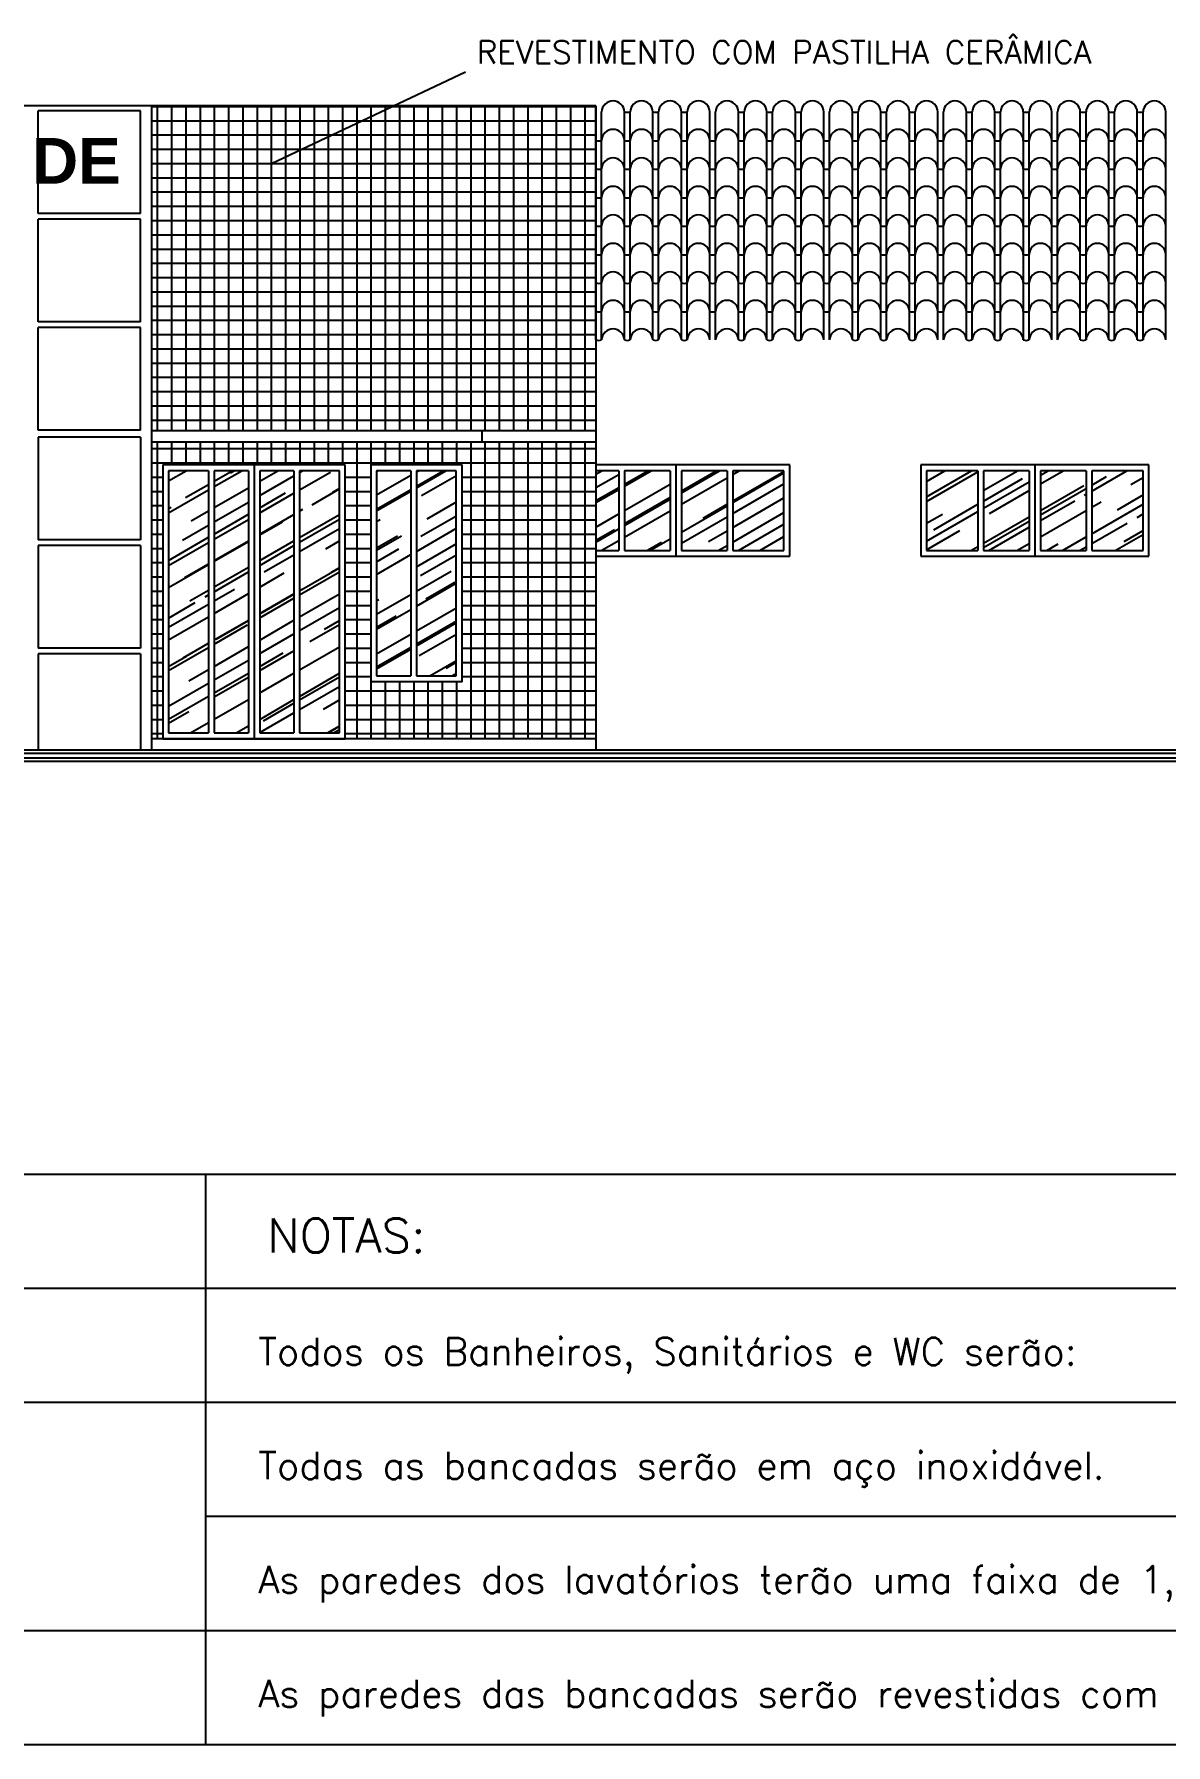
# Model space of a CAD drawing. Extents: x -410.3 to -320, y 119.3 to 190.5.
# Drawn here: x -362.58 to -352.65, y 119.26 to 134.26 of the extents above; entities that cross this region are included whole.
import ezdxf
from ezdxf.enums import TextEntityAlignment as Align

# ---------------------------------------------------------------- set-up
doc = ezdxf.new("R2010")
doc.units = 0
doc.header["$MEASUREMENT"] = 0
for name, color, linetype in [('ALVENARIA', 7, 'CONTINUOUS'), ('ALVENARIA2', 9, 'CONTINUOUS'), ('COBERTURA', 6, 'CONTINUOUS'), ('HATCH', 30, 'CONTINUOUS'), ('JAPOR', 142, 'CONTINUOUS'), ('LOGOAZUL', 150, 'CONTINUOUS'), ('MARGEM1', 20, 'CONTINUOUS'), ('MARGEM3', 81, 'CONTINUOUS'), ('TEXTO2', 40, 'CONTINUOUS'), ('TEXTO3', 3, 'CONTINUOUS'), ('TEXTO4', 4, 'CONTINUOUS'), ('TEXTO5', 5, 'CONTINUOUS')]:
    doc.layers.add(name, color=color, linetype=linetype)
doc.styles.add('SANSSERIFBOLD', font='sasb____.pfb')
doc.styles.add('SIMPLEX', font='SIMPLEX.SHX')
pattern_1 = [(30, (0, -2.49258), (0.42157677, 0.58980762), [4.5, -0.6, 1.5, -0.3]), (30, (0.27054, -2.16318), (-0.45930762, 0.19554414), [0.9, -0.099, 1.8, -0.225]), (30, (0.0024, -2.19674), (1.25049963, 0.95407111), [2.4, -0.42, 1.2, -0.3])]

msp = doc.modelspace()

# ---------------------------------------------------------------- hatches: boundary and pattern name
at = {"layer": 'JAPOR', "linetype": 'ByBlock'}
h = msp.add_hatch(dxfattribs=at)
h.set_pattern_fill('AR-RROOF', color=256, scale=0.3, angle=30, style=0)
h.set_pattern_definition([(30, (20.0688, -10.61748), (0.42157677, 0.58980762), [4.5, -0.6, 1.5, -0.3]), (30, (20.33934, -10.2881), (-0.45930762, 0.19554414), [0.9, -0.099, 1.8, -0.225]), (30, (20.0712, -10.32165), (1.25049963, 0.95407111), [2.4, -0.42, 1.2, -0.3])])
h.paths.add_polyline_path([(-361.054, 130.431), (-361.404, 130.431), (-361.404, 128.131), (-361.054, 128.131)])
h.paths.add_polyline_path([(-360.704, 130.431), (-361.004, 130.431), (-361.004, 128.131), (-360.704, 128.131)])
h.paths.add_polyline_path([(-360.304, 130.431), (-360.604, 130.431), (-360.604, 128.131), (-360.304, 128.131)])
h.paths.add_polyline_path([(-360.254, 128.131), (-359.904, 128.131), (-359.904, 130.431), (-360.254, 130.431)])
h = msp.add_hatch(dxfattribs=at)
h.set_pattern_fill('AR-RROOF', color=256, scale=0.3, angle=30, style=0)
h.set_pattern_definition(pattern_1)
h.paths.add_polyline_path([(-359.279, 130.431), (-359.579, 130.431), (-359.579, 128.631), (-359.279, 128.631)])
h.paths.add_polyline_path([(-359.229, 128.631), (-358.879, 128.631), (-358.879, 130.431), (-359.229, 130.431)])
h = msp.add_hatch(dxfattribs=at)
h.set_pattern_fill('AR-RROOF', color=256, scale=0.3, angle=30, style=0)
h.set_pattern_definition(pattern_1)
h.paths.add_polyline_path([(-357.004, 130.431), (-357.404, 130.431), (-357.404, 129.731), (-357.004, 129.731)])
h.paths.add_polyline_path([(-356.504, 129.731), (-356.504, 130.431), (-356.904, 130.431), (-356.904, 129.731)])
h.paths.add_polyline_path([(-356.454, 129.731), (-356.004, 129.731), (-356.004, 130.431), (-356.454, 130.431)])
h.paths.add_polyline_path([(-357.454, 130.431), (-357.654, 130.431), (-357.654, 129.731), (-357.454, 129.731)])
h = msp.add_hatch(dxfattribs=at)
h.set_pattern_fill('AR-RROOF', color=256, scale=0.3, angle=30, style=0)
h.set_pattern_definition([(30, (39.4548, -9.43797), (0.42157677, 0.58980762), [4.5, -0.6, 1.5, -0.3]), (30, (39.72534, -9.10856), (-0.45930762, 0.19554414), [0.9, -0.099, 1.8, -0.225]), (30, (39.4572, -9.14213), (1.25049963, 0.95407111), [2.4, -0.42, 1.2, -0.3])])
h.paths.add_polyline_path([(-353.754, 129.731), (-353.354, 129.731), (-353.354, 130.431), (-353.754, 130.431)])
h.paths.add_polyline_path([(-354.304, 130.431), (-354.754, 130.431), (-354.754, 129.731), (-354.304, 129.731)])
h.paths.add_polyline_path([(-354.254, 129.731), (-353.854, 129.731), (-353.854, 130.431), (-354.254, 130.431)])
h.paths.add_polyline_path([(-353.304, 129.731), (-352.854, 129.731), (-352.854, 130.431), (-353.304, 130.431)])
at = {"layer": 'LOGOAZUL', "linetype": 'ByBlock'}
h = msp.add_hatch(dxfattribs=at)
h.set_pattern_fill('ANSI37', color=256, angle=45, style=0)
h.paths.add_polyline_path([(-361.554, 131.578), (-361.554, 130.781), (-357.654, 130.781), (-357.654, 133.631), (-361.554, 133.631)])
h = msp.add_hatch(dxfattribs=at)
h.set_pattern_fill('ANSI37', color=256, angle=45, style=0)
h.paths.add_polyline_path([(-361.554, 130.681), (-361.554, 128.081), (-361.454, 128.081), (-361.454, 130.481), (-359.854, 130.481), (-359.854, 128.081), (-357.654, 128.081), (-357.654, 130.681)])
h.paths.add_polyline_path([(-358.829, 128.581), (-359.629, 128.581), (-359.629, 130.481), (-358.829, 130.481)], flags=16)

# ---------------------------------------------------------------- linework, layer by layer
at = {"layer": 'ALVENARIA', "linetype": 'ByBlock'}
for p, q in [((-361.554, 133.631), (-357.654, 133.631)), ((-357.654, 133.631), (-357.654, 127.981)), ((-357.654, 130.781), (-361.554, 130.781)), ((-357.654, 130.681), (-361.554, 130.681)), ((-357.654, 130.681), (-361.554, 130.681)), ((-358.654, 130.781), (-358.654, 130.681))]:
    msp.add_line(p, q, dxfattribs=at)
at = {"layer": 'ALVENARIA2', "linetype": 'ByBlock'}
for p, q in [((-357.654, 133.631), (-365.604, 133.631)), ((-361.554, 133.631), (-361.554, 131.578)), ((-361.554, 131.578), (-361.554, 127.981)), ((-343.704, 127.981), (-378.454, 127.981)), ((-343.704, 127.951), (-378.454, 127.951)), ((-343.704, 127.911), (-378.454, 127.911)), ((-343.704, 127.881), (-378.454, 127.881))]:
    msp.add_line(p, q, dxfattribs=at)
at = {"layer": 'COBERTURA'}
for p, q in [((-357.654, 133.328), (-357.654, 133.628)), ((-357.604, 133.328), (-357.604, 133.578)), ((-357.404, 133.328), (-357.404, 133.578)), ((-357.354, 133.328), (-357.354, 133.578)), ((-357.154, 133.328), (-357.154, 133.578)), ((-357.104, 133.328), (-357.104, 133.578)), ((-356.904, 133.328), (-356.904, 133.578)), ((-356.854, 133.328), (-356.854, 133.578)), ((-356.654, 133.328), (-356.654, 133.578)), ((-356.604, 133.328), (-356.604, 133.578)), ((-356.404, 133.328), (-356.404, 133.578)), ((-356.354, 133.328), (-356.354, 133.578)), ((-356.154, 133.328), (-356.154, 133.578)), ((-356.104, 133.328), (-356.104, 133.578)), ((-355.904, 133.328), (-355.904, 133.578)), ((-355.854, 133.328), (-355.854, 133.578)), ((-355.654, 133.328), (-355.654, 133.578)), ((-355.604, 133.328), (-355.604, 133.578)), ((-355.404, 133.328), (-355.404, 133.578)), ((-355.354, 133.328), (-355.354, 133.578)), ((-355.154, 133.328), (-355.154, 133.578)), ((-355.104, 133.328), (-355.104, 133.578)), ((-354.904, 133.328), (-354.904, 133.578)), ((-354.854, 133.328), (-354.854, 133.578)), ((-354.654, 133.328), (-354.654, 133.578)), ((-354.604, 133.328), (-354.604, 133.578)), ((-354.404, 133.328), (-354.404, 133.578)), ((-354.354, 133.328), (-354.354, 133.578)), ((-354.154, 133.328), (-354.154, 133.578)), ((-354.104, 133.328), (-354.104, 133.578)), ((-353.904, 133.328), (-353.904, 133.578)), ((-353.854, 133.328), (-353.854, 133.578)), ((-353.654, 133.328), (-353.654, 133.578)), ((-353.604, 133.328), (-353.604, 133.578)), ((-353.404, 133.328), (-353.404, 133.578)), ((-353.354, 133.328), (-353.354, 133.578)), ((-353.154, 133.328), (-353.154, 133.578)), ((-353.104, 133.328), (-353.104, 133.578)), ((-352.904, 133.328), (-352.904, 133.578)), ((-352.854, 133.328), (-352.854, 133.578)), ((-352.654, 133.328), (-352.654, 133.578)), ((-357.654, 133.078), (-357.654, 133.378)), ((-357.604, 133.078), (-357.604, 133.328)), ((-357.404, 133.078), (-357.404, 133.328)), ((-357.354, 133.078), (-357.354, 133.328)), ((-357.154, 133.078), (-357.154, 133.328)), ((-357.104, 133.078), (-357.104, 133.328)), ((-356.904, 133.078), (-356.904, 133.328)), ((-356.854, 133.078), (-356.854, 133.328)), ((-356.654, 133.078), (-356.654, 133.328)), ((-356.604, 133.078), (-356.604, 133.328)), ((-356.404, 133.078), (-356.404, 133.328)), ((-356.354, 133.078), (-356.354, 133.328)), ((-356.154, 133.078), (-356.154, 133.328)), ((-356.104, 133.078), (-356.104, 133.328)), ((-355.904, 133.078), (-355.904, 133.328)), ((-355.854, 133.078), (-355.854, 133.328)), ((-355.654, 133.078), (-355.654, 133.328)), ((-355.604, 133.078), (-355.604, 133.328)), ((-355.404, 133.078), (-355.404, 133.328)), ((-355.354, 133.078), (-355.354, 133.328)), ((-355.154, 133.078), (-355.154, 133.328)), ((-355.104, 133.078), (-355.104, 133.328)), ((-354.904, 133.078), (-354.904, 133.328)), ((-354.854, 133.078), (-354.854, 133.328)), ((-354.654, 133.078), (-354.654, 133.328)), ((-354.604, 133.078), (-354.604, 133.328)), ((-354.404, 133.078), (-354.404, 133.328)), ((-354.354, 133.078), (-354.354, 133.328)), ((-354.154, 133.078), (-354.154, 133.328)), ((-354.104, 133.078), (-354.104, 133.328)), ((-353.904, 133.078), (-353.904, 133.328)), ((-353.854, 133.078), (-353.854, 133.328)), ((-353.654, 133.078), (-353.654, 133.328)), ((-353.604, 133.078), (-353.604, 133.328)), ((-353.404, 133.078), (-353.404, 133.328)), ((-353.354, 133.078), (-353.354, 133.328)), ((-353.154, 133.078), (-353.154, 133.328)), ((-353.104, 133.078), (-353.104, 133.328)), ((-352.904, 133.078), (-352.904, 133.328)), ((-352.854, 133.078), (-352.854, 133.328)), ((-352.654, 133.078), (-352.654, 133.328)), ((-357.654, 132.828), (-357.654, 133.128)), ((-357.604, 132.828), (-357.604, 133.078)), ((-357.404, 132.828), (-357.404, 133.078)), ((-357.354, 132.828), (-357.354, 133.078)), ((-357.154, 132.828), (-357.154, 133.078)), ((-357.104, 132.828), (-357.104, 133.078)), ((-356.904, 132.828), (-356.904, 133.078)), ((-356.854, 132.828), (-356.854, 133.078)), ((-356.654, 132.828), (-356.654, 133.078)), ((-356.604, 132.828), (-356.604, 133.078)), ((-356.404, 132.828), (-356.404, 133.078)), ((-356.354, 132.828), (-356.354, 133.078)), ((-356.154, 132.828), (-356.154, 133.078)), ((-356.104, 132.828), (-356.104, 133.078)), ((-355.904, 132.828), (-355.904, 133.078)), ((-355.854, 132.828), (-355.854, 133.078)), ((-355.654, 132.828), (-355.654, 133.078)), ((-355.604, 132.828), (-355.604, 133.078)), ((-355.404, 132.828), (-355.404, 133.078)), ((-355.354, 132.828), (-355.354, 133.078)), ((-355.154, 132.828), (-355.154, 133.078)), ((-355.104, 132.828), (-355.104, 133.078)), ((-354.904, 132.828), (-354.904, 133.078)), ((-354.854, 132.828), (-354.854, 133.078)), ((-354.654, 132.828), (-354.654, 133.078)), ((-354.604, 132.828), (-354.604, 133.078)), ((-354.404, 132.828), (-354.404, 133.078)), ((-354.354, 132.828), (-354.354, 133.078)), ((-354.154, 132.828), (-354.154, 133.078)), ((-354.104, 132.828), (-354.104, 133.078)), ((-353.904, 132.828), (-353.904, 133.078)), ((-353.854, 132.828), (-353.854, 133.078)), ((-353.654, 132.828), (-353.654, 133.078)), ((-353.604, 132.828), (-353.604, 133.078)), ((-353.404, 132.828), (-353.404, 133.078)), ((-353.354, 132.828), (-353.354, 133.078)), ((-353.154, 132.828), (-353.154, 133.078)), ((-353.104, 132.828), (-353.104, 133.078)), ((-352.904, 132.828), (-352.904, 133.078)), ((-352.854, 132.828), (-352.854, 133.078)), ((-352.654, 132.828), (-352.654, 133.078)), ((-357.654, 132.578), (-357.654, 132.828)), ((-357.604, 132.578), (-357.604, 132.828)), ((-357.404, 132.578), (-357.404, 132.828)), ((-357.354, 132.578), (-357.354, 132.828)), ((-357.154, 132.578), (-357.154, 132.828)), ((-357.104, 132.578), (-357.104, 132.828)), ((-356.904, 132.578), (-356.904, 132.828)), ((-356.854, 132.578), (-356.854, 132.828)), ((-356.654, 132.578), (-356.654, 132.828)), ((-356.604, 132.578), (-356.604, 132.828)), ((-356.404, 132.578), (-356.404, 132.828)), ((-356.354, 132.578), (-356.354, 132.828)), ((-356.154, 132.578), (-356.154, 132.828)), ((-356.104, 132.578), (-356.104, 132.828)), ((-355.904, 132.578), (-355.904, 132.828)), ((-355.854, 132.578), (-355.854, 132.828)), ((-355.654, 132.578), (-355.654, 132.828)), ((-355.604, 132.578), (-355.604, 132.828)), ((-355.404, 132.578), (-355.404, 132.828)), ((-355.354, 132.578), (-355.354, 132.828)), ((-355.154, 132.578), (-355.154, 132.828)), ((-355.104, 132.578), (-355.104, 132.828)), ((-354.904, 132.578), (-354.904, 132.828)), ((-354.854, 132.578), (-354.854, 132.828)), ((-354.654, 132.578), (-354.654, 132.828)), ((-354.604, 132.578), (-354.604, 132.828)), ((-354.404, 132.578), (-354.404, 132.828)), ((-354.354, 132.578), (-354.354, 132.828)), ((-354.154, 132.578), (-354.154, 132.828)), ((-354.104, 132.578), (-354.104, 132.828)), ((-353.904, 132.578), (-353.904, 132.828)), ((-353.854, 132.578), (-353.854, 132.828)), ((-353.654, 132.578), (-353.654, 132.828)), ((-353.604, 132.578), (-353.604, 132.828)), ((-353.404, 132.578), (-353.404, 132.828)), ((-353.354, 132.578), (-353.354, 132.828)), ((-353.154, 132.578), (-353.154, 132.828)), ((-353.104, 132.578), (-353.104, 132.828)), ((-352.904, 132.578), (-352.904, 132.828)), ((-352.854, 132.578), (-352.854, 132.828)), ((-352.654, 132.578), (-352.654, 132.828)), ((-357.654, 132.328), (-357.654, 132.578)), ((-357.604, 132.328), (-357.604, 132.578)), ((-357.404, 132.328), (-357.404, 132.578)), ((-357.354, 132.328), (-357.354, 132.578)), ((-357.154, 132.328), (-357.154, 132.578)), ((-357.104, 132.328), (-357.104, 132.578)), ((-356.904, 132.328), (-356.904, 132.578)), ((-356.854, 132.328), (-356.854, 132.578)), ((-356.654, 132.328), (-356.654, 132.578)), ((-356.604, 132.328), (-356.604, 132.578)), ((-356.404, 132.328), (-356.404, 132.578)), ((-356.354, 132.328), (-356.354, 132.578)), ((-356.154, 132.328), (-356.154, 132.578)), ((-356.104, 132.328), (-356.104, 132.578)), ((-355.904, 132.328), (-355.904, 132.578)), ((-355.854, 132.328), (-355.854, 132.578)), ((-355.654, 132.328), (-355.654, 132.578)), ((-355.604, 132.328), (-355.604, 132.578)), ((-355.404, 132.328), (-355.404, 132.578)), ((-355.354, 132.328), (-355.354, 132.578)), ((-355.154, 132.328), (-355.154, 132.578)), ((-355.104, 132.328), (-355.104, 132.578)), ((-354.904, 132.328), (-354.904, 132.578)), ((-354.854, 132.328), (-354.854, 132.578)), ((-354.654, 132.328), (-354.654, 132.578)), ((-354.604, 132.328), (-354.604, 132.578)), ((-354.404, 132.328), (-354.404, 132.578)), ((-354.354, 132.328), (-354.354, 132.578)), ((-354.154, 132.328), (-354.154, 132.578)), ((-354.104, 132.328), (-354.104, 132.578)), ((-353.904, 132.328), (-353.904, 132.578)), ((-353.854, 132.328), (-353.854, 132.578)), ((-353.654, 132.328), (-353.654, 132.578)), ((-353.604, 132.328), (-353.604, 132.578)), ((-353.404, 132.328), (-353.404, 132.578)), ((-353.354, 132.328), (-353.354, 132.578)), ((-353.154, 132.328), (-353.154, 132.578)), ((-353.104, 132.328), (-353.104, 132.578)), ((-352.904, 132.328), (-352.904, 132.578)), ((-352.854, 132.328), (-352.854, 132.578)), ((-352.654, 132.328), (-352.654, 132.578)), ((-357.654, 132.078), (-357.654, 132.328)), ((-357.604, 132.078), (-357.604, 132.328)), ((-357.404, 132.078), (-357.404, 132.328)), ((-357.354, 132.078), (-357.354, 132.328)), ((-357.154, 132.078), (-357.154, 132.328)), ((-357.104, 132.078), (-357.104, 132.328)), ((-356.904, 132.078), (-356.904, 132.328)), ((-356.854, 132.078), (-356.854, 132.328)), ((-356.654, 132.078), (-356.654, 132.328)), ((-356.604, 132.078), (-356.604, 132.328)), ((-356.404, 132.078), (-356.404, 132.328)), ((-356.354, 132.078), (-356.354, 132.328)), ((-356.154, 132.078), (-356.154, 132.328)), ((-356.104, 132.078), (-356.104, 132.328)), ((-355.904, 132.078), (-355.904, 132.328)), ((-355.854, 132.078), (-355.854, 132.328)), ((-355.654, 132.078), (-355.654, 132.328)), ((-355.604, 132.078), (-355.604, 132.328)), ((-355.404, 132.078), (-355.404, 132.328)), ((-355.354, 132.078), (-355.354, 132.328)), ((-355.154, 132.078), (-355.154, 132.328)), ((-355.104, 132.078), (-355.104, 132.328)), ((-354.904, 132.078), (-354.904, 132.328)), ((-354.854, 132.078), (-354.854, 132.328)), ((-354.654, 132.078), (-354.654, 132.328)), ((-354.604, 132.078), (-354.604, 132.328)), ((-354.404, 132.078), (-354.404, 132.328)), ((-354.354, 132.078), (-354.354, 132.328)), ((-354.154, 132.078), (-354.154, 132.328)), ((-354.104, 132.078), (-354.104, 132.328)), ((-353.904, 132.078), (-353.904, 132.328)), ((-353.854, 132.078), (-353.854, 132.328)), ((-353.654, 132.078), (-353.654, 132.328)), ((-353.604, 132.078), (-353.604, 132.328)), ((-353.404, 132.078), (-353.404, 132.328)), ((-353.354, 132.078), (-353.354, 132.328)), ((-353.154, 132.078), (-353.154, 132.328)), ((-353.104, 132.078), (-353.104, 132.328)), ((-352.904, 132.078), (-352.904, 132.328)), ((-352.854, 132.078), (-352.854, 132.328)), ((-352.654, 132.078), (-352.654, 132.328)), ((-357.654, 131.828), (-357.654, 132.078)), ((-357.604, 131.828), (-357.604, 132.078)), ((-357.404, 131.828), (-357.404, 132.078)), ((-357.354, 131.828), (-357.354, 132.078)), ((-357.154, 131.828), (-357.154, 132.078)), ((-357.104, 131.828), (-357.104, 132.078)), ((-356.904, 131.828), (-356.904, 132.078)), ((-356.854, 131.828), (-356.854, 132.078)), ((-356.654, 131.828), (-356.654, 132.078)), ((-356.604, 131.828), (-356.604, 132.078)), ((-356.404, 131.828), (-356.404, 132.078)), ((-356.354, 131.828), (-356.354, 132.078)), ((-356.154, 131.828), (-356.154, 132.078)), ((-356.104, 131.828), (-356.104, 132.078)), ((-355.904, 131.828), (-355.904, 132.078)), ((-355.854, 131.828), (-355.854, 132.078)), ((-355.654, 131.828), (-355.654, 132.078)), ((-355.604, 131.828), (-355.604, 132.078)), ((-355.404, 131.828), (-355.404, 132.078)), ((-355.354, 131.828), (-355.354, 132.078)), ((-355.154, 131.828), (-355.154, 132.078)), ((-355.104, 131.828), (-355.104, 132.078)), ((-354.904, 131.828), (-354.904, 132.078)), ((-354.854, 131.828), (-354.854, 132.078)), ((-354.654, 131.828), (-354.654, 132.078)), ((-354.604, 131.828), (-354.604, 132.078)), ((-354.404, 131.828), (-354.404, 132.078)), ((-354.354, 131.828), (-354.354, 132.078)), ((-354.154, 131.828), (-354.154, 132.078)), ((-354.104, 131.828), (-354.104, 132.078)), ((-353.904, 131.828), (-353.904, 132.078)), ((-353.854, 131.828), (-353.854, 132.078)), ((-353.654, 131.828), (-353.654, 132.078)), ((-353.604, 131.828), (-353.604, 132.078)), ((-353.404, 131.828), (-353.404, 132.078)), ((-353.354, 131.828), (-353.354, 132.078)), ((-353.154, 131.828), (-353.154, 132.078)), ((-353.104, 131.828), (-353.104, 132.078)), ((-352.904, 131.828), (-352.904, 132.078)), ((-352.854, 131.828), (-352.854, 132.078)), ((-352.654, 131.828), (-352.654, 132.078)), ((-357.654, 131.578), (-357.654, 131.828)), ((-357.604, 131.578), (-357.604, 131.828)), ((-357.404, 131.578), (-357.404, 131.828)), ((-357.354, 131.578), (-357.354, 131.828)), ((-357.154, 131.578), (-357.154, 131.828)), ((-357.104, 131.578), (-357.104, 131.828)), ((-356.904, 131.578), (-356.904, 131.828)), ((-356.854, 131.578), (-356.854, 131.828)), ((-356.654, 131.578), (-356.654, 131.828)), ((-356.604, 131.578), (-356.604, 131.828)), ((-356.404, 131.578), (-356.404, 131.828)), ((-356.354, 131.578), (-356.354, 131.828)), ((-356.154, 131.578), (-356.154, 131.828)), ((-356.104, 131.578), (-356.104, 131.828)), ((-355.904, 131.578), (-355.904, 131.828)), ((-355.854, 131.578), (-355.854, 131.828)), ((-355.654, 131.578), (-355.654, 131.828)), ((-355.604, 131.578), (-355.604, 131.828)), ((-355.404, 131.578), (-355.404, 131.828)), ((-355.354, 131.578), (-355.354, 131.828)), ((-355.154, 131.578), (-355.154, 131.828)), ((-355.104, 131.578), (-355.104, 131.828)), ((-354.904, 131.578), (-354.904, 131.828)), ((-354.854, 131.578), (-354.854, 131.828)), ((-354.654, 131.578), (-354.654, 131.828)), ((-354.604, 131.578), (-354.604, 131.828)), ((-354.404, 131.578), (-354.404, 131.828)), ((-354.354, 131.578), (-354.354, 131.828)), ((-354.154, 131.578), (-354.154, 131.828)), ((-354.104, 131.578), (-354.104, 131.828)), ((-353.904, 131.578), (-353.904, 131.828)), ((-353.854, 131.578), (-353.854, 131.828)), ((-353.654, 131.578), (-353.654, 131.828)), ((-353.604, 131.578), (-353.604, 131.828)), ((-353.404, 131.578), (-353.404, 131.828)), ((-353.354, 131.578), (-353.354, 131.828)), ((-353.154, 131.578), (-353.154, 131.828)), ((-353.104, 131.578), (-353.104, 131.828)), ((-352.904, 131.578), (-352.904, 131.828)), ((-352.854, 131.578), (-352.854, 131.828)), ((-352.654, 131.578), (-352.654, 131.828))]:
    msp.add_line(p, q, dxfattribs=at)
for centre, start, end in [((-357.504, 133.574), 1.8272, 178.1728), ((-357.254, 133.574), 1.8272, 178.1728), ((-357.004, 133.574), 1.8272, 178.1728), ((-356.754, 133.574), 1.8272, 178.1728), ((-356.504, 133.574), 1.8272, 178.1728), ((-356.254, 133.574), 1.8272, 178.1728), ((-356.004, 133.574), 1.8272, 178.1728), ((-355.754, 133.574), 1.8272, 178.1728), ((-355.504, 133.574), 1.8272, 178.1728), ((-355.254, 133.574), 1.8272, 178.1728), ((-355.004, 133.574), 1.8272, 178.1728), ((-354.754, 133.574), 1.8272, 178.1728), ((-354.504, 133.574), 1.8272, 178.1728), ((-354.254, 133.574), 1.8272, 178.1728), ((-354.004, 133.574), 1.8272, 178.1728), ((-353.754, 133.574), 1.8272, 178.1728), ((-353.504, 133.574), 1.8272, 178.1728), ((-353.254, 133.574), 1.8272, 178.1728), ((-353.004, 133.574), 1.8272, 178.1728), ((-352.754, 133.574), 1.8272, 178.1728), ((-357.379, 133.674), 255.4924, 284.5076), ((-357.129, 133.674), 255.4924, 284.5076), ((-356.879, 133.674), 255.4924, 284.5076), ((-356.379, 133.674), 255.4924, 284.5076), ((-356.129, 133.674), 255.4924, 284.5076), ((-355.879, 133.674), 255.4924, 284.5076), ((-355.379, 133.674), 255.4924, 284.5076), ((-355.129, 133.674), 255.4924, 284.5076), ((-354.879, 133.674), 255.4924, 284.5076), ((-354.379, 133.674), 255.4924, 284.5076), ((-354.129, 133.674), 255.4924, 284.5076), ((-353.879, 133.674), 255.4924, 284.5076), ((-353.379, 133.674), 255.4924, 284.5076), ((-353.129, 133.674), 255.4924, 284.5076), ((-352.879, 133.674), 255.4924, 284.5076), ((-357.504, 133.324), 1.8272, 178.1728), ((-357.504, 133.324), 1.8272, 178.1728), ((-357.504, 133.324), 1.8272, 178.1728), ((-357.254, 133.324), 1.8272, 178.1728), ((-357.254, 133.324), 1.8272, 178.1728), ((-357.254, 133.324), 1.8272, 178.1728), ((-357.004, 133.324), 1.8272, 178.1728), ((-357.004, 133.324), 1.8272, 178.1728), ((-357.004, 133.324), 1.8272, 178.1728), ((-356.754, 133.324), 1.8272, 178.1728), ((-356.754, 133.324), 1.8272, 178.1728), ((-356.754, 133.324), 1.8272, 178.1728), ((-356.504, 133.324), 1.8272, 178.1728), ((-356.504, 133.324), 1.8272, 178.1728), ((-356.504, 133.324), 1.8272, 178.1728), ((-356.254, 133.324), 1.8272, 178.1728), ((-356.254, 133.324), 1.8272, 178.1728), ((-356.254, 133.324), 1.8272, 178.1728), ((-356.004, 133.324), 1.8272, 178.1728), ((-356.004, 133.324), 1.8272, 178.1728), ((-356.004, 133.324), 1.8272, 178.1728), ((-355.754, 133.324), 1.8272, 178.1728), ((-355.754, 133.324), 1.8272, 178.1728), ((-355.754, 133.324), 1.8272, 178.1728), ((-355.504, 133.324), 1.8272, 178.1728), ((-355.504, 133.324), 1.8272, 178.1728), ((-355.504, 133.324), 1.8272, 178.1728), ((-355.254, 133.324), 1.8272, 178.1728), ((-355.254, 133.324), 1.8272, 178.1728), ((-355.254, 133.324), 1.8272, 178.1728), ((-355.004, 133.324), 1.8272, 178.1728), ((-355.004, 133.324), 1.8272, 178.1728), ((-355.004, 133.324), 1.8272, 178.1728), ((-354.754, 133.324), 1.8272, 178.1728), ((-354.754, 133.324), 1.8272, 178.1728), ((-354.754, 133.324), 1.8272, 178.1728), ((-354.504, 133.324), 1.8272, 178.1728), ((-354.504, 133.324), 1.8272, 178.1728), ((-354.504, 133.324), 1.8272, 178.1728), ((-354.254, 133.324), 1.8272, 178.1728), ((-354.254, 133.324), 1.8272, 178.1728), ((-354.254, 133.324), 1.8272, 178.1728), ((-354.004, 133.324), 1.8272, 178.1728), ((-354.004, 133.324), 1.8272, 178.1728), ((-354.004, 133.324), 1.8272, 178.1728), ((-353.754, 133.324), 1.8272, 178.1728), ((-353.754, 133.324), 1.8272, 178.1728), ((-353.754, 133.324), 1.8272, 178.1728), ((-353.504, 133.324), 1.8272, 178.1728), ((-353.504, 133.324), 1.8272, 178.1728), ((-353.504, 133.324), 1.8272, 178.1728), ((-353.254, 133.324), 1.8272, 178.1728), ((-353.254, 133.324), 1.8272, 178.1728), ((-353.254, 133.324), 1.8272, 178.1728), ((-353.004, 133.324), 1.8272, 178.1728), ((-353.004, 133.324), 1.8272, 178.1728), ((-353.004, 133.324), 1.8272, 178.1728), ((-352.754, 133.324), 1.8272, 178.1728), ((-352.754, 133.324), 1.8272, 178.1728), ((-352.754, 133.324), 1.8272, 178.1728), ((-357.629, 133.424), 255.4924, 284.5076), ((-357.379, 133.424), 255.4924, 284.5076), ((-357.379, 133.424), 255.4924, 284.5076), ((-357.379, 133.424), 255.4924, 284.5076), ((-357.129, 133.424), 255.4924, 284.5076), ((-357.129, 133.424), 255.4924, 284.5076), ((-357.129, 133.424), 255.4924, 284.5076), ((-356.879, 133.424), 255.4924, 284.5076), ((-356.879, 133.424), 255.4924, 284.5076), ((-356.879, 133.424), 255.4924, 284.5076), ((-356.629, 133.424), 255.4924, 284.5076), ((-356.379, 133.424), 255.4924, 284.5076), ((-356.379, 133.424), 255.4924, 284.5076), ((-356.379, 133.424), 255.4924, 284.5076), ((-356.129, 133.424), 255.4924, 284.5076), ((-356.129, 133.424), 255.4924, 284.5076), ((-356.129, 133.424), 255.4924, 284.5076), ((-355.879, 133.424), 255.4924, 284.5076), ((-355.879, 133.424), 255.4924, 284.5076), ((-355.879, 133.424), 255.4924, 284.5076), ((-355.629, 133.424), 255.4924, 284.5076), ((-355.379, 133.424), 255.4924, 284.5076), ((-355.379, 133.424), 255.4924, 284.5076), ((-355.379, 133.424), 255.4924, 284.5076), ((-355.129, 133.424), 255.4924, 284.5076), ((-355.129, 133.424), 255.4924, 284.5076), ((-355.129, 133.424), 255.4924, 284.5076), ((-354.879, 133.424), 255.4924, 284.5076), ((-354.879, 133.424), 255.4924, 284.5076), ((-354.879, 133.424), 255.4924, 284.5076), ((-354.629, 133.424), 255.4924, 284.5076), ((-354.379, 133.424), 255.4924, 284.5076), ((-354.379, 133.424), 255.4924, 284.5076), ((-354.379, 133.424), 255.4924, 284.5076), ((-354.129, 133.424), 255.4924, 284.5076), ((-354.129, 133.424), 255.4924, 284.5076), ((-354.129, 133.424), 255.4924, 284.5076), ((-353.879, 133.424), 255.4924, 284.5076), ((-353.879, 133.424), 255.4924, 284.5076), ((-353.879, 133.424), 255.4924, 284.5076), ((-353.629, 133.424), 255.4924, 284.5076), ((-353.379, 133.424), 255.4924, 284.5076), ((-353.379, 133.424), 255.4924, 284.5076), ((-353.379, 133.424), 255.4924, 284.5076), ((-353.129, 133.424), 255.4924, 284.5076), ((-353.129, 133.424), 255.4924, 284.5076), ((-353.129, 133.424), 255.4924, 284.5076), ((-352.879, 133.424), 255.4924, 284.5076), ((-352.879, 133.424), 255.4924, 284.5076), ((-352.879, 133.424), 255.4924, 284.5076), ((-357.629, 133.174), 255.4924, 284.5076), ((-357.504, 133.074), 1.8272, 178.1728), ((-357.504, 133.074), 1.8272, 178.1728), ((-357.379, 133.174), 255.4924, 284.5076), ((-357.379, 133.174), 255.4924, 284.5076), ((-357.254, 133.074), 1.8272, 178.1728), ((-357.254, 133.074), 1.8272, 178.1728), ((-357.129, 133.174), 255.4924, 284.5076), ((-357.129, 133.174), 255.4924, 284.5076), ((-357.004, 133.074), 1.8272, 178.1728), ((-357.004, 133.074), 1.8272, 178.1728), ((-356.879, 133.174), 255.4924, 284.5076), ((-356.879, 133.174), 255.4924, 284.5076), ((-356.754, 133.074), 1.8272, 178.1728), ((-356.754, 133.074), 1.8272, 178.1728), ((-356.629, 133.174), 255.4924, 284.5076), ((-356.504, 133.074), 1.8272, 178.1728), ((-356.504, 133.074), 1.8272, 178.1728), ((-356.379, 133.174), 255.4924, 284.5076), ((-356.379, 133.174), 255.4924, 284.5076), ((-356.254, 133.074), 1.8272, 178.1728), ((-356.254, 133.074), 1.8272, 178.1728), ((-356.129, 133.174), 255.4924, 284.5076), ((-356.129, 133.174), 255.4924, 284.5076), ((-356.004, 133.074), 1.8272, 178.1728), ((-356.004, 133.074), 1.8272, 178.1728), ((-355.879, 133.174), 255.4924, 284.5076), ((-355.879, 133.174), 255.4924, 284.5076), ((-355.754, 133.074), 1.8272, 178.1728), ((-355.754, 133.074), 1.8272, 178.1728), ((-355.629, 133.174), 255.4924, 284.5076), ((-355.504, 133.074), 1.8272, 178.1728), ((-355.504, 133.074), 1.8272, 178.1728), ((-355.379, 133.174), 255.4924, 284.5076), ((-355.379, 133.174), 255.4924, 284.5076), ((-355.254, 133.074), 1.8272, 178.1728), ((-355.254, 133.074), 1.8272, 178.1728), ((-355.129, 133.174), 255.4924, 284.5076), ((-355.129, 133.174), 255.4924, 284.5076), ((-355.004, 133.074), 1.8272, 178.1728), ((-355.004, 133.074), 1.8272, 178.1728), ((-354.879, 133.174), 255.4924, 284.5076), ((-354.879, 133.174), 255.4924, 284.5076), ((-354.754, 133.074), 1.8272, 178.1728), ((-354.754, 133.074), 1.8272, 178.1728), ((-354.629, 133.174), 255.4924, 284.5076), ((-354.504, 133.074), 1.8272, 178.1728), ((-354.504, 133.074), 1.8272, 178.1728), ((-354.379, 133.174), 255.4924, 284.5076), ((-354.379, 133.174), 255.4924, 284.5076), ((-354.254, 133.074), 1.8272, 178.1728), ((-354.254, 133.074), 1.8272, 178.1728), ((-354.129, 133.174), 255.4924, 284.5076), ((-354.129, 133.174), 255.4924, 284.5076), ((-354.004, 133.074), 1.8272, 178.1728), ((-354.004, 133.074), 1.8272, 178.1728), ((-353.879, 133.174), 255.4924, 284.5076), ((-353.879, 133.174), 255.4924, 284.5076), ((-353.754, 133.074), 1.8272, 178.1728), ((-353.754, 133.074), 1.8272, 178.1728), ((-353.629, 133.174), 255.4924, 284.5076), ((-353.504, 133.074), 1.8272, 178.1728), ((-353.504, 133.074), 1.8272, 178.1728), ((-353.379, 133.174), 255.4924, 284.5076), ((-353.379, 133.174), 255.4924, 284.5076), ((-353.254, 133.074), 1.8272, 178.1728), ((-353.254, 133.074), 1.8272, 178.1728), ((-353.129, 133.174), 255.4924, 284.5076), ((-353.129, 133.174), 255.4924, 284.5076), ((-353.004, 133.074), 1.8272, 178.1728), ((-353.004, 133.074), 1.8272, 178.1728), ((-352.879, 133.174), 255.4924, 284.5076), ((-352.879, 133.174), 255.4924, 284.5076), ((-352.754, 133.074), 1.8272, 178.1728), ((-352.754, 133.074), 1.8272, 178.1728), ((-357.504, 132.824), 1.8272, 178.1728), ((-357.254, 132.824), 1.8272, 178.1728), ((-357.004, 132.824), 1.8272, 178.1728), ((-356.754, 132.824), 1.8272, 178.1728), ((-356.504, 132.824), 1.8272, 178.1728), ((-356.254, 132.824), 1.8272, 178.1728), ((-356.004, 132.824), 1.8272, 178.1728), ((-355.754, 132.824), 1.8272, 178.1728), ((-355.504, 132.824), 1.8272, 178.1728), ((-355.254, 132.824), 1.8272, 178.1728), ((-355.004, 132.824), 1.8272, 178.1728), ((-354.754, 132.824), 1.8272, 178.1728), ((-354.504, 132.824), 1.8272, 178.1728), ((-354.254, 132.824), 1.8272, 178.1728), ((-354.004, 132.824), 1.8272, 178.1728), ((-353.754, 132.824), 1.8272, 178.1728), ((-353.504, 132.824), 1.8272, 178.1728), ((-353.254, 132.824), 1.8272, 178.1728), ((-353.004, 132.824), 1.8272, 178.1728), ((-352.754, 132.824), 1.8272, 178.1728), ((-357.629, 132.924), 255.4924, 284.5076), ((-357.379, 132.924), 255.4924, 284.5076), ((-357.129, 132.924), 255.4924, 284.5076), ((-356.879, 132.924), 255.4924, 284.5076), ((-356.629, 132.924), 255.4924, 284.5076), ((-356.379, 132.924), 255.4924, 284.5076), ((-356.129, 132.924), 255.4924, 284.5076), ((-355.879, 132.924), 255.4924, 284.5076), ((-355.629, 132.924), 255.4924, 284.5076), ((-355.379, 132.924), 255.4924, 284.5076), ((-355.129, 132.924), 255.4924, 284.5076), ((-354.879, 132.924), 255.4924, 284.5076), ((-354.629, 132.924), 255.4924, 284.5076), ((-354.379, 132.924), 255.4924, 284.5076), ((-354.129, 132.924), 255.4924, 284.5076), ((-353.879, 132.924), 255.4924, 284.5076), ((-353.629, 132.924), 255.4924, 284.5076), ((-353.379, 132.924), 255.4924, 284.5076), ((-353.129, 132.924), 255.4924, 284.5076), ((-352.879, 132.924), 255.4924, 284.5076), ((-357.504, 132.574), 1.8272, 178.1728), ((-357.254, 132.574), 1.8272, 178.1728), ((-357.004, 132.574), 1.8272, 178.1728), ((-356.754, 132.574), 1.8272, 178.1728), ((-356.504, 132.574), 1.8272, 178.1728), ((-356.254, 132.574), 1.8272, 178.1728), ((-356.004, 132.574), 1.8272, 178.1728), ((-355.754, 132.574), 1.8272, 178.1728), ((-355.504, 132.574), 1.8272, 178.1728), ((-355.254, 132.574), 1.8272, 178.1728), ((-355.004, 132.574), 1.8272, 178.1728), ((-354.754, 132.574), 1.8272, 178.1728), ((-354.504, 132.574), 1.8272, 178.1728), ((-354.254, 132.574), 1.8272, 178.1728), ((-354.004, 132.574), 1.8272, 178.1728), ((-353.754, 132.574), 1.8272, 178.1728), ((-353.504, 132.574), 1.8272, 178.1728), ((-353.254, 132.574), 1.8272, 178.1728), ((-353.004, 132.574), 1.8272, 178.1728), ((-352.754, 132.574), 1.8272, 178.1728), ((-357.629, 132.674), 255.4924, 284.5076), ((-357.379, 132.674), 255.4924, 284.5076), ((-357.129, 132.674), 255.4924, 284.5076), ((-356.879, 132.674), 255.4924, 284.5076), ((-356.629, 132.674), 255.4924, 284.5076), ((-356.379, 132.674), 255.4924, 284.5076), ((-356.129, 132.674), 255.4924, 284.5076), ((-355.879, 132.674), 255.4924, 284.5076), ((-355.629, 132.674), 255.4924, 284.5076), ((-355.379, 132.674), 255.4924, 284.5076), ((-355.129, 132.674), 255.4924, 284.5076), ((-354.879, 132.674), 255.4924, 284.5076), ((-354.629, 132.674), 255.4924, 284.5076), ((-354.379, 132.674), 255.4924, 284.5076), ((-354.129, 132.674), 255.4924, 284.5076), ((-353.879, 132.674), 255.4924, 284.5076), ((-353.629, 132.674), 255.4924, 284.5076), ((-353.379, 132.674), 255.4924, 284.5076), ((-353.129, 132.674), 255.4924, 284.5076), ((-352.879, 132.674), 255.4924, 284.5076), ((-357.629, 132.424), 255.4924, 284.5076), ((-357.504, 132.324), 1.8272, 178.1728), ((-357.379, 132.424), 255.4924, 284.5076), ((-357.254, 132.324), 1.8272, 178.1728), ((-357.129, 132.424), 255.4924, 284.5076), ((-357.004, 132.324), 1.8272, 178.1728), ((-356.879, 132.424), 255.4924, 284.5076), ((-356.754, 132.324), 1.8272, 178.1728), ((-356.629, 132.424), 255.4924, 284.5076), ((-356.504, 132.324), 1.8272, 178.1728), ((-356.379, 132.424), 255.4924, 284.5076), ((-356.254, 132.324), 1.8272, 178.1728), ((-356.129, 132.424), 255.4924, 284.5076), ((-356.004, 132.324), 1.8272, 178.1728), ((-355.879, 132.424), 255.4924, 284.5076), ((-355.754, 132.324), 1.8272, 178.1728), ((-355.629, 132.424), 255.4924, 284.5076), ((-355.504, 132.324), 1.8272, 178.1728), ((-355.379, 132.424), 255.4924, 284.5076), ((-355.254, 132.324), 1.8272, 178.1728), ((-355.129, 132.424), 255.4924, 284.5076), ((-355.004, 132.324), 1.8272, 178.1728), ((-354.879, 132.424), 255.4924, 284.5076), ((-354.754, 132.324), 1.8272, 178.1728), ((-354.629, 132.424), 255.4924, 284.5076), ((-354.504, 132.324), 1.8272, 178.1728), ((-354.379, 132.424), 255.4924, 284.5076), ((-354.254, 132.324), 1.8272, 178.1728), ((-354.129, 132.424), 255.4924, 284.5076), ((-354.004, 132.324), 1.8272, 178.1728), ((-353.879, 132.424), 255.4924, 284.5076), ((-353.754, 132.324), 1.8272, 178.1728), ((-353.629, 132.424), 255.4924, 284.5076), ((-353.504, 132.324), 1.8272, 178.1728), ((-353.379, 132.424), 255.4924, 284.5076), ((-353.254, 132.324), 1.8272, 178.1728), ((-353.129, 132.424), 255.4924, 284.5076), ((-353.004, 132.324), 1.8272, 178.1728), ((-352.879, 132.424), 255.4924, 284.5076), ((-352.754, 132.324), 1.8272, 178.1728), ((-357.504, 132.074), 1.8272, 178.1728), ((-357.254, 132.074), 1.8272, 178.1728), ((-357.004, 132.074), 1.8272, 178.1728), ((-356.754, 132.074), 1.8272, 178.1728), ((-356.504, 132.074), 1.8272, 178.1728), ((-356.254, 132.074), 1.8272, 178.1728), ((-356.004, 132.074), 1.8272, 178.1728), ((-355.754, 132.074), 1.8272, 178.1728), ((-355.504, 132.074), 1.8272, 178.1728), ((-355.254, 132.074), 1.8272, 178.1728), ((-355.004, 132.074), 1.8272, 178.1728), ((-354.754, 132.074), 1.8272, 178.1728), ((-354.504, 132.074), 1.8272, 178.1728), ((-354.254, 132.074), 1.8272, 178.1728), ((-354.004, 132.074), 1.8272, 178.1728), ((-353.754, 132.074), 1.8272, 178.1728), ((-353.504, 132.074), 1.8272, 178.1728), ((-353.254, 132.074), 1.8272, 178.1728), ((-353.004, 132.074), 1.8272, 178.1728), ((-352.754, 132.074), 1.8272, 178.1728), ((-357.629, 132.174), 255.4924, 284.5076), ((-357.379, 132.174), 255.4924, 284.5076), ((-357.129, 132.174), 255.4924, 284.5076), ((-356.879, 132.174), 255.4924, 284.5076), ((-356.629, 132.174), 255.4924, 284.5076), ((-356.379, 132.174), 255.4924, 284.5076), ((-356.129, 132.174), 255.4924, 284.5076), ((-355.879, 132.174), 255.4924, 284.5076), ((-355.629, 132.174), 255.4924, 284.5076), ((-355.379, 132.174), 255.4924, 284.5076), ((-355.129, 132.174), 255.4924, 284.5076), ((-354.879, 132.174), 255.4924, 284.5076), ((-354.629, 132.174), 255.4924, 284.5076), ((-354.379, 132.174), 255.4924, 284.5076), ((-354.129, 132.174), 255.4924, 284.5076), ((-353.879, 132.174), 255.4924, 284.5076), ((-353.629, 132.174), 255.4924, 284.5076), ((-353.379, 132.174), 255.4924, 284.5076), ((-353.129, 132.174), 255.4924, 284.5076), ((-352.879, 132.174), 255.4924, 284.5076), ((-357.504, 131.824), 1.8272, 178.1728), ((-357.254, 131.824), 1.8272, 178.1728), ((-357.004, 131.824), 1.8272, 178.1728), ((-356.754, 131.824), 1.8272, 178.1728), ((-356.504, 131.824), 1.8272, 178.1728), ((-356.254, 131.824), 1.8272, 178.1728), ((-356.004, 131.824), 1.8272, 178.1728), ((-355.754, 131.824), 1.8272, 178.1728), ((-355.504, 131.824), 1.8272, 178.1728), ((-355.254, 131.824), 1.8272, 178.1728), ((-355.004, 131.824), 1.8272, 178.1728), ((-354.754, 131.824), 1.8272, 178.1728), ((-354.504, 131.824), 1.8272, 178.1728), ((-354.254, 131.824), 1.8272, 178.1728), ((-354.004, 131.824), 1.8272, 178.1728), ((-353.754, 131.824), 1.8272, 178.1728), ((-353.504, 131.824), 1.8272, 178.1728), ((-353.254, 131.824), 1.8272, 178.1728), ((-353.004, 131.824), 1.8272, 178.1728), ((-352.754, 131.824), 1.8272, 178.1728), ((-357.629, 131.924), 255.4924, 284.5076), ((-357.379, 131.924), 255.4924, 284.5076), ((-357.129, 131.924), 255.4924, 284.5076), ((-356.879, 131.924), 255.4924, 284.5076), ((-356.629, 131.924), 255.4924, 284.5076), ((-356.379, 131.924), 255.4924, 284.5076), ((-356.129, 131.924), 255.4924, 284.5076), ((-355.879, 131.924), 255.4924, 284.5076), ((-355.629, 131.924), 255.4924, 284.5076), ((-355.379, 131.924), 255.4924, 284.5076), ((-355.129, 131.924), 255.4924, 284.5076), ((-354.879, 131.924), 255.4924, 284.5076), ((-354.629, 131.924), 255.4924, 284.5076), ((-354.379, 131.924), 255.4924, 284.5076), ((-354.129, 131.924), 255.4924, 284.5076), ((-353.879, 131.924), 255.4924, 284.5076), ((-353.629, 131.924), 255.4924, 284.5076), ((-353.379, 131.924), 255.4924, 284.5076), ((-353.129, 131.924), 255.4924, 284.5076), ((-352.879, 131.924), 255.4924, 284.5076), ((-357.629, 131.674), 255.4924, 284.5076), ((-357.504, 131.574), 1.8272, 178.1728), ((-357.379, 131.674), 255.4924, 284.5076), ((-357.254, 131.574), 1.8272, 178.1728), ((-357.129, 131.674), 255.4924, 284.5076), ((-357.004, 131.574), 1.8272, 178.1728), ((-356.879, 131.674), 255.4924, 284.5076), ((-356.754, 131.574), 1.8272, 178.1728), ((-356.504, 131.574), 1.8272, 178.1728), ((-356.379, 131.674), 255.4924, 284.5076), ((-356.254, 131.574), 1.8272, 178.1728), ((-356.129, 131.674), 255.4924, 284.5076), ((-356.004, 131.574), 1.8272, 178.1728), ((-355.879, 131.674), 255.4924, 284.5076), ((-355.754, 131.574), 1.8272, 178.1728), ((-355.504, 131.574), 1.8272, 178.1728), ((-355.379, 131.674), 255.4924, 284.5076), ((-355.254, 131.574), 1.8272, 178.1728), ((-355.129, 131.674), 255.4924, 284.5076), ((-355.004, 131.574), 1.8272, 178.1728), ((-354.879, 131.674), 255.4924, 284.5076), ((-354.754, 131.574), 1.8272, 178.1728), ((-354.504, 131.574), 1.8272, 178.1728), ((-354.379, 131.674), 255.4924, 284.5076), ((-354.254, 131.574), 1.8272, 178.1728), ((-354.129, 131.674), 255.4924, 284.5076), ((-354.004, 131.574), 1.8272, 178.1728), ((-353.879, 131.674), 255.4924, 284.5076), ((-353.754, 131.574), 1.8272, 178.1728), ((-353.504, 131.574), 1.8272, 178.1728), ((-353.379, 131.674), 255.4924, 284.5076), ((-353.254, 131.574), 1.8272, 178.1728), ((-353.129, 131.674), 255.4924, 284.5076), ((-353.004, 131.574), 1.8272, 178.1728), ((-352.879, 131.674), 255.4924, 284.5076), ((-352.754, 131.574), 1.8272, 178.1728)]:
    msp.add_arc(centre, 0.1, start, end, dxfattribs=at)
at = {"layer": 'HATCH', "linetype": 'ByBlock'}
for p, q in [((-360.5, 133.125), (-358.799, 133.929)), ((-362.549, 132.686), (-362.549, 133.586)), ((-361.649, 133.586), (-362.549, 133.586)), ((-361.649, 132.686), (-361.649, 133.586)), ((-361.649, 132.686), (-362.549, 132.686)), ((-362.549, 131.736), (-362.549, 132.636)), ((-361.649, 132.636), (-362.549, 132.636)), ((-361.649, 131.736), (-361.649, 132.636)), ((-361.649, 131.736), (-362.549, 131.736)), ((-361.649, 131.686), (-362.549, 131.686)), ((-362.549, 130.786), (-362.549, 131.686)), ((-361.649, 130.786), (-361.649, 131.686)), ((-361.649, 130.786), (-362.549, 130.786)), ((-362.549, 130.726), (-362.549, 129.826)), ((-361.649, 130.726), (-362.549, 130.726)), ((-361.649, 130.726), (-361.649, 129.826)), ((-361.649, 129.826), (-362.549, 129.826)), ((-362.549, 129.776), (-362.549, 128.876)), ((-361.649, 129.776), (-362.549, 129.776)), ((-361.649, 129.776), (-361.649, 128.876)), ((-361.649, 128.876), (-362.549, 128.876)), ((-362.549, 128.826), (-362.549, 127.981)), ((-361.649, 128.826), (-362.549, 128.826)), ((-361.649, 128.826), (-361.649, 127.981))]:
    msp.add_line(p, q, dxfattribs=at)
at = {"layer": 'JAPOR', "linetype": 'ByBlock'}
for p, q in [((-361.454, 130.481), (-361.454, 128.081)), ((-359.854, 130.481), (-361.454, 130.481)), ((-361.404, 130.431), (-361.404, 128.131)), ((-361.054, 130.431), (-361.404, 130.431)), ((-361.054, 130.431), (-361.054, 128.131)), ((-361.004, 130.431), (-361.004, 128.131)), ((-360.704, 130.431), (-361.004, 130.431)), ((-360.704, 130.431), (-360.704, 128.131)), ((-360.654, 130.481), (-360.654, 128.081)), ((-360.604, 130.431), (-360.604, 128.131)), ((-360.304, 130.431), (-360.604, 130.431)), ((-360.304, 130.431), (-360.304, 128.131)), ((-360.254, 130.431), (-360.254, 128.131)), ((-359.904, 130.431), (-360.254, 130.431)), ((-359.904, 128.131), (-359.904, 130.431)), ((-359.854, 128.081), (-359.854, 130.481)), ((-359.629, 130.481), (-359.629, 128.581)), ((-358.829, 130.481), (-359.629, 130.481)), ((-359.579, 130.431), (-359.579, 128.631)), ((-359.279, 130.431), (-359.579, 130.431)), ((-359.279, 130.431), (-359.279, 128.631)), ((-359.229, 130.431), (-359.229, 128.631)), ((-358.879, 130.431), (-359.229, 130.431)), ((-358.879, 128.631), (-358.879, 130.431)), ((-358.829, 128.581), (-358.829, 130.481)), ((-355.954, 130.481), (-357.654, 130.481)), ((-357.454, 130.431), (-357.654, 130.431)), ((-357.454, 130.431), (-357.454, 129.731)), ((-357.404, 130.431), (-357.404, 129.731)), ((-357.004, 130.431), (-357.404, 130.431)), ((-357.004, 130.431), (-357.004, 129.731)), ((-356.954, 130.481), (-356.954, 129.681)), ((-356.904, 130.431), (-356.904, 129.731)), ((-356.504, 130.431), (-356.904, 130.431)), ((-356.504, 130.431), (-356.504, 129.731)), ((-356.454, 130.431), (-356.454, 129.731)), ((-356.004, 130.431), (-356.454, 130.431)), ((-356.004, 129.731), (-356.004, 130.431)), ((-355.954, 129.681), (-355.954, 130.481)), ((-352.804, 130.481), (-354.804, 130.481)), ((-354.804, 130.481), (-354.804, 129.681)), ((-354.304, 130.431), (-354.754, 130.431)), ((-354.754, 130.431), (-354.754, 129.731)), ((-354.304, 130.431), (-354.304, 129.731)), ((-353.854, 130.431), (-354.254, 130.431)), ((-354.254, 130.431), (-354.254, 129.731)), ((-353.854, 130.431), (-353.854, 129.731)), ((-353.804, 130.481), (-353.804, 129.681)), ((-353.354, 130.431), (-353.754, 130.431)), ((-353.754, 130.431), (-353.754, 129.731)), ((-353.354, 130.431), (-353.354, 129.731)), ((-352.854, 130.431), (-353.304, 130.431)), ((-353.304, 130.431), (-353.304, 129.731)), ((-352.854, 129.731), (-352.854, 130.431)), ((-352.804, 129.681), (-352.804, 130.481)), ((-357.654, 129.731), (-357.454, 129.731)), ((-357.654, 129.681), (-355.954, 129.681)), ((-357.404, 129.731), (-357.004, 129.731)), ((-356.904, 129.731), (-356.504, 129.731)), ((-356.454, 129.731), (-356.004, 129.731)), ((-354.804, 129.681), (-352.804, 129.681)), ((-354.754, 129.731), (-354.304, 129.731)), ((-354.254, 129.731), (-353.854, 129.731)), ((-353.754, 129.731), (-353.354, 129.731)), ((-353.304, 129.731), (-352.854, 129.731)), ((-358.829, 128.581), (-359.629, 128.581)), ((-359.579, 128.631), (-359.279, 128.631)), ((-359.229, 128.631), (-358.879, 128.631)), ((-361.404, 128.131), (-361.054, 128.131)), ((-361.004, 128.131), (-360.704, 128.131)), ((-360.604, 128.131), (-360.304, 128.131)), ((-360.254, 128.131), (-359.904, 128.131)), ((-357.654, 128.081), (-361.554, 128.081)), ((-361.454, 128.081), (-359.854, 128.081))]:
    msp.add_line(p, q, dxfattribs=at)
at = {"layer": 'MARGEM1', "linetype": 'ByBlock'}
for p, q in [((-361.08, 124.259), (-361.08, 119.259)), ((-345.25, 122.259), (-410.341, 122.259)), ((-345.25, 121.259), (-361.08, 121.259))]:
    msp.add_line(p, q, dxfattribs=at)
at = {"layer": 'MARGEM3', "linetype": 'ByBlock'}
for p, q in [((-345.25, 124.259), (-410.341, 124.259)), ((-345.25, 123.259), (-410.341, 123.259)), ((-345.25, 120.259), (-410.341, 120.259)), ((-345.25, 119.259), (-410.341, 119.259))]:
    msp.add_line(p, q, dxfattribs=at)

# ---------------------------------------------------------------- texts
at = {"layer": 'TEXTO2', "style": 'SIMPLEX'}
msp.add_text('REVESTIMENTO COM PASTILHA CERÂMICA', height=0.2, dxfattribs=at).set_placement((-358.699, 134.001))
at = {"layer": 'TEXTO3', "style": 'SIMPLEX'}
for s, p in [('Todos os Banheiros, Sanitários e WC serão:', (-360.617, 122.587)), ('Todas as bancadas serão em aço inoxidável.', (-360.617, 121.587)), ('As paredes dos lavatórios terão uma faixa de 1,2x2,0 m revestida com azulejo.', (-360.617, 120.587)), ('As paredes das bancadas serão revestidas com azulejo até 2,0 m de altura.', (-360.617, 119.587))]:
    msp.add_text(s, height=0.24, dxfattribs=at).set_placement(p)
at = {"layer": 'TEXTO4', "style": 'SIMPLEX'}
msp.add_text('NOTAS:', height=0.3, dxfattribs=at).set_placement((-360.537, 123.574))
at = {"layer": 'TEXTO5', "color": 5, "style": 'SANSSERIFBOLD'}
msp.add_text('CENTRO  DE', height=0.4, dxfattribs=at).set_placement((-363.547, 132.948), align=Align.CENTER)

doc.saveas('drawing.dxf')
